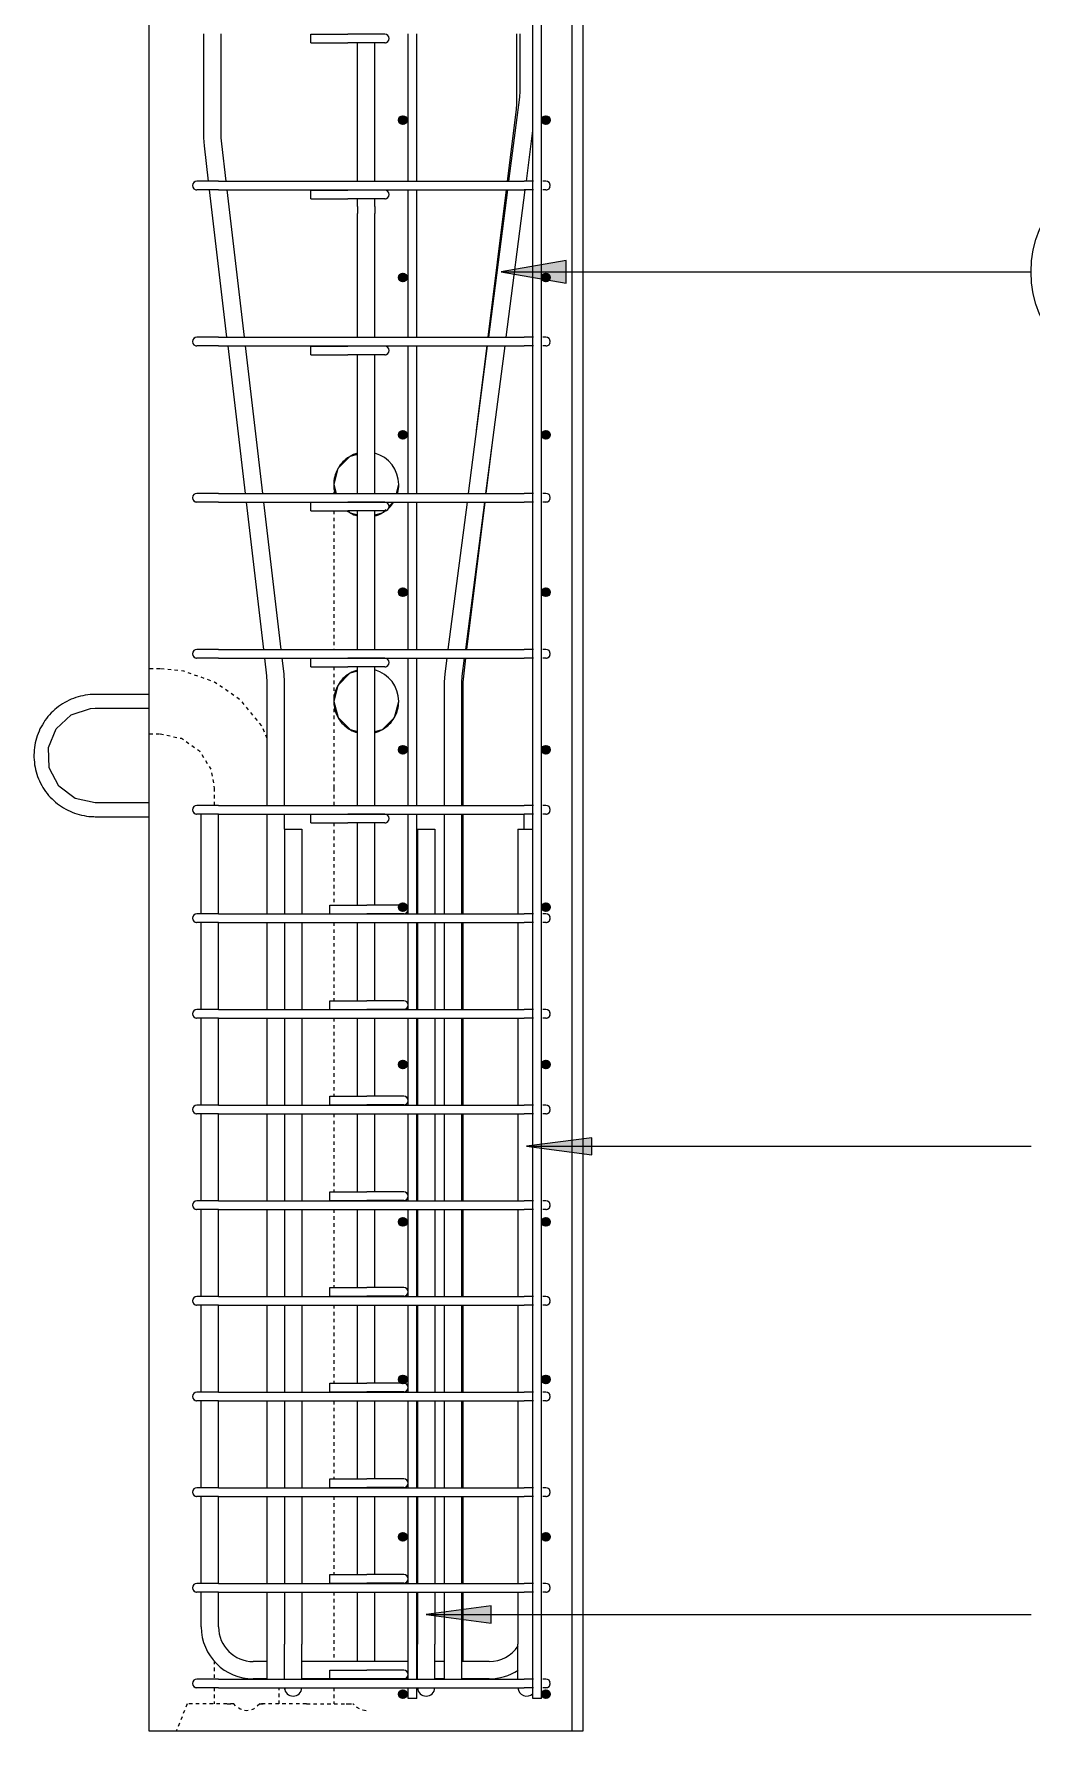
# Model space of a CAD drawing. Header units: millimetres. Extents: x -14563 to 6741, y -2784 to 21137.
# Drawn here: x -7850 to -6931, y -1395 to 171 of the extents above; entities that cross this region are included whole.
import ezdxf

# ---------------------------------------------------------------- set-up
doc = ezdxf.new("R2010")
doc.units = ezdxf.units.MM
doc.linetypes.add('Dash', pattern=[6.36, 3.18, -3.18])
for name, color, linetype, lineweight in [('A-GENM', 13, 'Continuous', 18), ('A-WALL', 113, 'Continuous', 25), ('A-WALL-HDLN', 110, 'Dash', 25), ('S-RBAR', 171, 'Continuous', 18), ('S-RBAR-IDEN', 171, 'Continuous', 9)]:
    doc.layers.add(name, color=color, linetype=linetype, lineweight=lineweight)

# ---------------------------------------------------------------- blocks, each defined once
blk = doc.blocks.new('12_7Ø_ Lifting Insert_COLUMN - 12_9Ø Lifting insert-1653057-Elevation Right')
at = {"layer": 'A-GENM'}
for p, q in [((20064.6, 2196.3), (20014.6, 2196.3)), ((20014.6, 2183.6), (20064.6, 2183.6)), ((20064.6, 2096.3), (20014.6, 2096.3)), ((20014.6, 2083.6), (20064.6, 2083.6))]:
    blk.add_line(p, q, dxfattribs=at)
at = {"layer": 'A-GENM', "flags": 128}
for points in [[(20014.6, 2196.3), (20012.3, 2196.3), (20010.1, 2196.2), (20007.8, 2195.9), (20005.6, 2195.6), (20003.4, 2195.2), (20001.2, 2194.7), (19999, 2194.2), (19996.8, 2193.5), (19994.7, 2192.7), (19992.6, 2191.9), (19990.6, 2191), (19988.5, 2190), (19986.6, 2188.9), (19984.6, 2187.7), (19982.8, 2186.5), (19980.9, 2185.2), (19979.1, 2183.8), (19977.4, 2182.4), (19975.7, 2180.8), (19974.1, 2179.3), (19972.6, 2177.6), (19971.1, 2175.9), (19969.7, 2174.1), (19968.4, 2172.3), (19967.2, 2170.4), (19966, 2168.5), (19964.9, 2166.6), (19963.8, 2164.6), (19962.9, 2162.5), (19962, 2160.4), (19961.3, 2158.3), (19960.6, 2156.2), (19960, 2154), (19959.5, 2151.8), (19959, 2149.6), (19958.7, 2147.3), (19958.5, 2145.1), (19958.3, 2142.9), (19958.2, 2140.6), (19958.2, 2138.4), (19958.4, 2136.1), (19958.6, 2133.9), (19958.8, 2131.6), (19959.2, 2129.4), (19959.7, 2127.2), (19960.2, 2125), (19960.9, 2122.9), (19961.6, 2120.7), (19962.4, 2118.6), (19963.3, 2116.6), (19964.3, 2114.5), (19965.4, 2112.5), (19966.5, 2110.6), (19967.7, 2108.7), (19969, 2106.8), (19970.4, 2105), (19971.8, 2103.3), (19973.3, 2101.6), (19974.9, 2100), (19976.5, 2098.4), (19978.2, 2097), (19979.9, 2095.5), (19981.8, 2094.2), (19983.6, 2092.9), (19985.5, 2091.7), (19987.5, 2090.6), (19989.5, 2089.5), (19991.5, 2088.6), (19993.6, 2087.7), (19995.7, 2086.9), (19997.8, 2086.2), (20000, 2085.6), (20002.2, 2085), (20004.4, 2084.6), (20006.6, 2084.2), (20008.9, 2083.9), (20011.1, 2083.8), (20013.4, 2083.7), (20014.6, 2083.6)], [(20014.6, 2096.3), (19996.2, 2100.4), (19981.2, 2111.9), (19972.4, 2128.6), (19971.5, 2147.4), (19978.7, 2164.8), (19992.5, 2177.7), (20010.4, 2183.5), (20014.6, 2183.6)]]:
    blk.add_lwpolyline(points, dxfattribs=at)
blk = doc.blocks.new('M_Rebar Tag_rfa Dimension - ARROW-793927-Elevation Right')
at = {"layer": 'S-RBAR-IDEN'}
blk.add_circle((19375.6, 1000.8), 100, dxfattribs=at)

msp = doc.modelspace()

# ---------------------------------------------------------------- hatches: boundary and pattern name
at = {"layer": 'S-RBAR'}
h = msp.add_hatch(color=256, dxfattribs=at)
edge = h.paths.add_edge_path()
edge.add_arc((-7510.05579, 91.33333), 4, 0, 360)
for points in [[(-7510.05579, 87.33333), (-7506.05579, 91.33333), (-7510.05579, 95.33333), (-7514.05579, 91.33333)], [(-7378.05579, 87.33333), (-7374.05579, 91.33333), (-7378.05579, 95.33333), (-7382.05579, 91.33333)], [(-7510.05579, -57.9), (-7506.05579, -53.9), (-7510.05579, -49.9), (-7514.05579, -53.9)], [(-7378.05579, -57.9), (-7374.05579, -53.9), (-7378.05579, -49.9), (-7382.05579, -53.9)], [(-7510.05579, -203.13333), (-7506.05579, -199.13333), (-7510.05579, -195.13333), (-7514.05579, -199.13333)], [(-7378.05579, -203.13333), (-7374.05579, -199.13333), (-7378.05579, -195.13333), (-7382.05579, -199.13333)], [(-7510.05579, -348.36667), (-7506.05579, -344.36667), (-7510.05579, -340.36667), (-7514.05579, -344.36667)], [(-7378.05579, -348.36667), (-7374.05579, -344.36667), (-7378.05579, -340.36667), (-7382.05579, -344.36667)], [(-7510.05579, -493.6), (-7506.05579, -489.6), (-7510.05579, -485.6), (-7514.05579, -489.6), (-7512.05532, -491.60047)], [(-7378.05579, -493.6), (-7374.05579, -489.6), (-7378.05579, -485.6), (-7382.05579, -489.6), (-7380.05532, -491.60047)], [(-7510.05579, -638.83333), (-7506.05579, -634.83333), (-7510.05579, -630.83333), (-7514.05579, -634.83333)], [(-7378.05579, -638.83333), (-7374.05579, -634.83333), (-7378.05579, -630.83333), (-7382.05579, -634.83333)], [(-7510.05579, -784.06667), (-7506.05579, -780.06667), (-7510.05579, -776.06667), (-7514.05579, -780.06667)], [(-7378.05579, -784.06667), (-7374.05579, -780.06667), (-7378.05579, -776.06667), (-7382.05579, -780.06667)], [(-7510.05579, -929.3), (-7506.05579, -925.3), (-7510.05579, -921.3), (-7514.05579, -925.3)], [(-7378.05579, -929.3), (-7374.05579, -925.3), (-7378.05579, -921.3), (-7382.05579, -925.3)], [(-7510.05579, -1074.53333), (-7506.05579, -1070.53333), (-7510.05579, -1066.53333), (-7514.05579, -1070.53333)], [(-7378.05579, -1074.53333), (-7374.05579, -1070.53333), (-7378.05579, -1066.53333), (-7382.05579, -1070.53333)], [(-7510.05579, -1219.76667), (-7506.05579, -1215.76667), (-7510.05579, -1211.76667), (-7514.05579, -1215.76667)], [(-7378.05579, -1219.76667), (-7374.05579, -1215.76667), (-7378.05579, -1211.76667), (-7382.05579, -1215.76667)], [(-7510.05579, -1365), (-7506.05579, -1361), (-7510.05579, -1357), (-7514.05579, -1361)], [(-7378.05579, -1365), (-7374.05579, -1361), (-7378.05579, -1357), (-7382.05579, -1361)]]:
    msp.add_hatch(color=256, dxfattribs=at).paths.add_polyline_path(points)
h = msp.add_hatch(color=256, dxfattribs=at)
edge = h.paths.add_edge_path()
edge.add_arc((-7378.05579, 91.33333), 4, 0, 360)
h = msp.add_hatch(color=256, dxfattribs=at)
edge = h.paths.add_edge_path()
edge.add_arc((-7510.05579, -53.9), 4, 0, 360)
h = msp.add_hatch(color=256, dxfattribs=at)
edge = h.paths.add_edge_path()
edge.add_arc((-7378.05579, -53.9), 4, 0, 360)
h = msp.add_hatch(color=256, dxfattribs=at)
edge = h.paths.add_edge_path()
edge.add_arc((-7510.05579, -199.13333), 4, 0, 360)
h = msp.add_hatch(color=256, dxfattribs=at)
edge = h.paths.add_edge_path()
edge.add_arc((-7378.05579, -199.13333), 4, 0, 360)
h = msp.add_hatch(color=256, dxfattribs=at)
edge = h.paths.add_edge_path()
edge.add_arc((-7510.05579, -344.36667), 4, 0, 360)
h = msp.add_hatch(color=256, dxfattribs=at)
edge = h.paths.add_edge_path()
edge.add_arc((-7378.05579, -344.36667), 4, 0, 360)
h = msp.add_hatch(color=256, dxfattribs=at)
edge = h.paths.add_edge_path()
edge.add_arc((-7510.05579, -489.6), 4, 0, 360)
h = msp.add_hatch(color=256, dxfattribs=at)
edge = h.paths.add_edge_path()
edge.add_arc((-7378.05579, -489.6), 4, 0, 360)
h = msp.add_hatch(color=256, dxfattribs=at)
edge = h.paths.add_edge_path()
edge.add_arc((-7510.05579, -634.83333), 4, 0, 360)
h = msp.add_hatch(color=256, dxfattribs=at)
edge = h.paths.add_edge_path()
edge.add_arc((-7378.05579, -634.83333), 4, 0, 360)
h = msp.add_hatch(color=256, dxfattribs=at)
edge = h.paths.add_edge_path()
edge.add_arc((-7510.05579, -780.06667), 4, 0, 360)
h = msp.add_hatch(color=256, dxfattribs=at)
edge = h.paths.add_edge_path()
edge.add_arc((-7378.05579, -780.06667), 4, 0, 360)
h = msp.add_hatch(color=256, dxfattribs=at)
edge = h.paths.add_edge_path()
edge.add_arc((-7510.05579, -925.3), 4, 0, 360)
h = msp.add_hatch(color=256, dxfattribs=at)
edge = h.paths.add_edge_path()
edge.add_arc((-7378.05579, -925.3), 4, 0, 360)
h = msp.add_hatch(color=256, dxfattribs=at)
edge = h.paths.add_edge_path()
edge.add_arc((-7510.05579, -1070.53333), 4, 0, 360)
h = msp.add_hatch(color=256, dxfattribs=at)
edge = h.paths.add_edge_path()
edge.add_arc((-7378.05579, -1070.53333), 4, 0, 360)
h = msp.add_hatch(color=256, dxfattribs=at)
edge = h.paths.add_edge_path()
edge.add_arc((-7510.05579, -1215.76667), 4, 0, 360)
h = msp.add_hatch(color=256, dxfattribs=at)
edge = h.paths.add_edge_path()
edge.add_arc((-7378.05579, -1215.76667), 4, 0, 360)
h = msp.add_hatch(color=256, dxfattribs=at)
edge = h.paths.add_edge_path()
edge.add_arc((-7510.05579, -1361), 4, 0, 360)
h = msp.add_hatch(color=256, dxfattribs=at)
edge = h.paths.add_edge_path()
edge.add_arc((-7378.05579, -1361), 4, 0, 360)
at = {"layer": 'S-RBAR-IDEN'}
for points in [[(-7419.35302, -48.6856), (-7359.35302, -59.26522), (-7359.35302, -38.10599)], [(-7395.87509, -855.52661), (-7335.87509, -863.42576), (-7335.87509, -847.62746)], [(-7488.58083, -1287.44707), (-7428.58083, -1295.34622), (-7428.58083, -1279.54792)]]:
    msp.add_hatch(color=256, dxfattribs=at).paths.add_polyline_path(points)

# ---------------------------------------------------------------- linework, layer by layer
at = {"layer": 'A-WALL'}
for p, q in [((-7744.05579, -1395), (-7744.05579, 3040)), ((-7354.01877, -1395), (-7354.01877, 3040)), ((-7344.05579, 3040), (-7344.05579, -1395)), ((-7573.86829, -245), (-7571.69915, -253.07388)), ((-7516.02019, -253.07388), (-7513.86829, -245)), ((-7522.79425, -264.89715), (-7518.98619, -261.07388)), ((-7526.75482, -268.87354), (-7525.86213, -267.97728)), ((-7344.05579, -1395), (-7744.05579, -1395))]:
    msp.add_line(p, q, dxfattribs=at)
at = {"layer": 'A-WALL', "flags": 128}
for points in [[(-7552.05579, -217.20358), (-7559.06476, -219.13366), (-7569.98163, -230.23201), (-7573.86829, -245)], [(-7560.63043, -269.19659), (-7558.7992, -271.02053), (-7552.05579, -272.84041)], [(-7536.05579, -272.90108), (-7528.83379, -270.96081), (-7527.07658, -269.19659)], [(-7552.05579, -417.20358), (-7559.06476, -419.13366), (-7569.98163, -430.23201), (-7573.86829, -445)], [(-7573.86829, -445), (-7569.8291, -460.03451), (-7558.7992, -471.02053), (-7552.05579, -472.84041)], [(-7536.05579, -472.90108), (-7528.83379, -470.96081), (-7517.84776, -459.93091), (-7513.86829, -445)]]:
    msp.add_lwpolyline(points, dxfattribs=at)
at = {"layer": 'A-WALL'}
for centre, start, end in [((-7543.86829, -245), 105.86362362, 119.89702271), ((-7543.86829, -245), 0, 74.90063758), ((-7543.86829, -245), 151.15054683, 179.71203816), ((-7543.86829, -245), 121.2388307, 150.11936698), ((-7543.86829, -245), 180.30183134, 194.94031651), ((-7543.86829, -245), 345, 359.69517088), ((-7543.86829, -245), 313.69831739, 327.40741626), ((-7543.86829, -245), 234.3708328, 239.76126603), ((-7543.86829, -245), 241.22549488, 254.13637638), ((-7543.86829, -245), 285.09936242, 299.42652808), ((-7543.86829, -245), 300.77111778, 307.45865996), ((-7543.86829, -445), 121.28843591, 150.11936698), ((-7543.86829, -445), 105.86362362, 119.89381344), ((-7543.86829, -445), 0, 74.90063758), ((-7543.86829, -445), 151.25498154, 179.60202311), ((-7543.86829, -445), 180.44272921, 209.88063302), ((-7543.86829, -445), 330.73877595, 359.55201511), ((-7543.86829, -445), 210.91375621, 239.76126603), ((-7543.86829, -445), 300.81588598, 329.6201653), ((-7543.86829, -445), 241.22825599, 254.13637638), ((-7543.86829, -445), 285.09936242, 299.42370512)]:
    msp.add_arc(centre, 30, start, end, dxfattribs=at)
at = {"layer": 'A-WALL-HDLN'}
for p, q in [((-7734.05579, -415), (-7744.05579, -415)), ((-7744.05579, -475), (-7734.05579, -475)), ((-7684.05579, -525), (-7684.05579, -540.97228)), ((-7573.86829, -525), (-7573.86829, -540.97228)), ((-7573.86829, -557.08289), (-7573.86829, -632.91947)), ((-7573.86829, -649), (-7573.86829, -721.15135)), ((-7573.86829, -737.25), (-7573.86829, -809.38323)), ((-7573.86829, -825.5), (-7573.86829, -897.61511)), ((-7573.86829, -913.75), (-7573.86829, -985.84699)), ((-7573.86829, -1002), (-7573.86829, -1074.07887)), ((-7573.86829, -1090.41619), (-7573.86829, -1162.31075)), ((-7573.86829, -1178.5), (-7573.86829, -1250.10038)), ((-7573.86829, -1266.75), (-7573.86829, -1330.875)), ((-7684.05579, -1330.14788), (-7684.05579, -1347)), ((-7684.05579, -1355), (-7684.05579, -1370)), ((-7624.05579, -1370), (-7624.05579, -1355)), ((-7573.86829, -1355), (-7573.86829, -1370)), ((-7709.05579, -1370), (-7719.05579, -1395)), ((-7666.04537, -1370), (-7709.05579, -1370)), ((-7672.04543, -1370), (-7666.04537, -1370)), ((-7642.06621, -1370), (-7636.06615, -1370)), ((-7599.05579, -1370), (-7642.06621, -1370)), ((-7599.05579, -1370), (-7598.96204, -1370.23438)), ((-7598.96204, -1370.23438), (-7598.86829, -1370)), ((-7598.86829, -1370), (-7555.85787, -1370)), ((-7562.47058, -1370), (-7555.85787, -1370))]:
    msp.add_line(p, q, dxfattribs=at)
at = {"layer": 'A-WALL-HDLN', "flags": 128}
for points in [[(-7573.86829, -245.38158), (-7573.86829, -249.11902), (-7573.86829, -253.07388)], [(-7573.86829, -269.19659), (-7573.86829, -281.06015), (-7573.86829, -307.56661), (-7573.86829, -339.73397), (-7573.86829, -376.23726), (-7573.86829, -397.02308)], [(-7635.16164, -479.17226), (-7640.1787, -467.66684), (-7659.20496, -444.39384), (-7683.8211, -427.14053), (-7712.18877, -417.19539), (-7734.05579, -415)], [(-7573.86829, -413.13974), (-7573.86829, -415.5729), (-7573.86829, -444.61842)], [(-7573.86829, -445.38158), (-7573.86829, -449.09776), (-7573.86829, -460.97126), (-7573.86829, -479.40413), (-7573.86829, -502.50802), (-7573.86829, -525)], [(-7734.05579, -475), (-7714.28103, -479.0766), (-7697.73081, -490.64165), (-7687.1039, -507.80932), (-7684.05579, -525)], [(-7642.06621, -1370), (-7644.95109, -1372.71259), (-7647.93207, -1374.67088), (-7650.97768, -1375.85417), (-7654.05579, -1376.25), (-7657.1339, -1375.85417), (-7660.17952, -1374.67088), (-7663.1605, -1372.71259), (-7666.04537, -1370)], [(-7544.05579, -1376.24854), (-7547.08625, -1375.81728), (-7550.08376, -1374.62268), (-7553.01765, -1372.67694), (-7555.85787, -1370)]]:
    msp.add_lwpolyline(points, dxfattribs=at)
at = {"layer": 'S-RBAR'}
for p, q in [((-7390.05579, -1365), (-7390.05579, 3000.12235)), ((-7382.05579, -1365), (-7382.05579, 3000.12235)), ((-7693.55579, 74.92299), (-7693.55579, 170.77371)), ((-7677.55579, 74.92299), (-7677.55579, 170.77371)), ((-7594.83809, 170.63287), (-7560.89696, 170.63287)), ((-7594.83809, 162.63287), (-7594.83809, 170.63287)), ((-7594.83809, 162.63287), (-7560.89696, 162.63287)), ((-7526.75482, 170.63287), (-7560.89696, 170.63287)), ((-7526.75482, 162.63287), (-7560.89696, 162.63287)), ((-7552.05579, 34.82451), (-7552.05579, 162.63287)), ((-7536.05579, 34.82451), (-7536.05579, 162.63287)), ((-7505.25482, 34.82451), (-7505.25482, 170.77371)), ((-7497.25482, 34.82451), (-7497.25482, 170.77371)), ((-7405.01673, 106.68248), (-7405.01673, 170.77371)), ((-7401.87189, 117.87874), (-7401.87189, 170.77371)), ((-7412.26747, 34.82451), (-7402.22857, 112.33039)), ((-7402.22857, 112.33039), (-7401.87189, 117.87874)), ((-7510.05579, 95.33333), (-7514.05579, 91.33333)), ((-7506.05579, 91.33333), (-7510.05579, 95.33333)), ((-7413.56797, 34.82451), (-7405.36052, 101.08986)), ((-7405.36052, 101.08986), (-7405.01673, 106.68248)), ((-7378.05579, 95.33333), (-7382.05579, 91.33333)), ((-7374.05579, 91.33333), (-7378.05579, 95.33333)), ((-7514.05579, 91.33333), (-7510.05579, 87.33333)), ((-7510.05579, 87.33333), (-7506.05579, 91.33333)), ((-7396.13382, 34.82451), (-7390.05579, 81.75025)), ((-7382.05579, 91.33333), (-7378.05579, 87.33333)), ((-7378.05579, 87.33333), (-7374.05579, 91.33333)), ((-7693.11597, 67.4107), (-7693.55579, 74.92299)), ((-7689.27565, 34.82451), (-7693.11597, 67.4107)), ((-7677.22594, 69.28336), (-7677.55579, 74.92299)), ((-7673.16492, 34.82451), (-7677.22594, 69.28336)), ((-7680.05579, 34.82451), (-7700.05579, 34.82451)), ((-7680.05579, 34.82451), (-7700.05579, 34.82451)), ((-7680.05579, 34.82451), (-7398.05579, 34.82451)), ((-7389.45948, 34.82451), (-7398.05579, 34.82451)), ((-7378.05579, 34.82451), (-7380.86372, 34.82451)), ((-7694.19793, 26.82451), (-7700.05579, 26.82451)), ((-7694.19793, 26.82451), (-7700.05579, 26.82451)), ((-7680.05579, 26.82451), (-7694.19793, 26.82451)), ((-7672.31108, -109.12468), (-7688.33284, 26.82451)), ((-7680.05579, 26.82451), (-7398.05579, 26.82451)), ((-7656.20035, -109.12468), (-7672.22211, 26.82451)), ((-7594.83809, 26.68972), (-7560.89696, 26.68972)), ((-7594.83809, 18.68972), (-7594.83809, 26.68972)), ((-7594.83809, 18.68972), (-7560.89696, 18.68972)), ((-7526.75482, 26.68972), (-7560.89696, 26.68972)), ((-7526.75482, 18.68972), (-7560.89696, 18.68972)), ((-7552.05579, 11.63663), (-7552.05579, 18.68972)), ((-7536.05579, 11.63663), (-7536.05579, 18.68972)), ((-7505.25482, -109.12468), (-7505.25482, 26.82451)), ((-7497.25482, -109.12468), (-7497.25482, 26.82451)), ((-7431.39716, -109.12468), (-7414.55883, 26.82451)), ((-7430.91239, -109.12468), (-7413.30367, 26.82451)), ((-7414.77874, -109.12468), (-7397.17001, 26.82451)), ((-7389.45948, 26.82451), (-7398.05579, 26.82451)), ((-7378.05579, 26.82451), (-7380.86372, 26.82451)), ((-7552.05579, 11.63663), (-7552.05579, 5.06067)), ((-7552.05579, -109.12468), (-7552.05579, 5.06067)), ((-7536.05579, 11.63663), (-7536.05579, 5.06067)), ((-7536.05579, -109.12468), (-7536.05579, 5.06067)), ((-7510.05579, -49.9), (-7514.05579, -53.9)), ((-7514.05579, -53.9), (-7510.05579, -57.9)), ((-7506.05579, -53.9), (-7510.05579, -49.9)), ((-7510.05579, -57.9), (-7506.05579, -53.9)), ((-7378.05579, -49.9), (-7382.05579, -53.9)), ((-7382.05579, -53.9), (-7378.05579, -57.9)), ((-7374.05579, -53.9), (-7378.05579, -49.9)), ((-7378.05579, -57.9), (-7374.05579, -53.9)), ((-7680.05579, -109.12468), (-7700.05579, -109.12468)), ((-7680.05579, -109.12468), (-7700.05579, -109.12468)), ((-7680.05579, -109.12468), (-7398.05579, -109.12468)), ((-7389.45948, -109.12468), (-7398.05579, -109.12468)), ((-7378.05579, -109.12468), (-7380.86372, -109.12468)), ((-7694.19793, -117.12468), (-7700.05579, -117.12468)), ((-7694.19793, -117.12468), (-7700.05579, -117.12468)), ((-7680.05579, -117.12468), (-7694.19793, -117.12468)), ((-7680.05579, -117.12468), (-7398.05579, -117.12468)), ((-7655.3465, -253.07388), (-7671.36827, -117.12468)), ((-7639.23577, -253.07388), (-7655.25754, -117.12468)), ((-7594.83809, -117.25344), (-7560.89696, -117.25344)), ((-7594.83809, -125.25344), (-7594.83809, -117.25344)), ((-7594.83809, -125.25344), (-7560.89696, -125.25344)), ((-7526.75482, -117.25344), (-7560.89696, -117.25344)), ((-7526.75482, -125.25344), (-7560.89696, -125.25344)), ((-7552.05579, -253.07388), (-7552.05579, -125.25344)), ((-7536.05579, -253.07388), (-7536.05579, -125.25344)), ((-7505.25482, -253.07388), (-7505.25482, -117.12468)), ((-7497.25482, -253.07388), (-7497.25482, -117.12468)), ((-7449.55732, -253.07388), (-7431.94859, -117.12468)), ((-7441.99238, -194.66839), (-7432.38802, -117.12468)), ((-7433.42366, -253.07388), (-7415.81493, -117.12468)), ((-7389.45948, -117.12468), (-7398.05579, -117.12468)), ((-7378.05579, -117.12468), (-7380.86372, -117.12468)), ((-7510.05579, -195.13333), (-7514.05579, -199.13333)), ((-7514.05579, -199.13333), (-7510.05579, -203.13333)), ((-7506.05579, -199.13333), (-7510.05579, -195.13333)), ((-7510.05579, -203.13333), (-7506.05579, -199.13333)), ((-7433.10408, -253.07388), (-7426.1192, -196.67936)), ((-7378.05579, -195.13333), (-7382.05579, -199.13333)), ((-7382.05579, -199.13333), (-7378.05579, -203.13333)), ((-7374.05579, -199.13333), (-7378.05579, -195.13333)), ((-7378.05579, -203.13333), (-7374.05579, -199.13333)), ((-7680.05579, -253.07388), (-7700.05579, -253.07388)), ((-7680.05579, -253.07388), (-7700.05579, -253.07388)), ((-7694.19793, -261.07388), (-7700.05579, -261.07388)), ((-7694.19793, -261.07388), (-7700.05579, -261.07388)), ((-7680.05579, -261.07388), (-7694.19793, -261.07388)), ((-7680.05579, -253.07388), (-7398.05579, -253.07388)), ((-7680.05579, -261.07388), (-7398.05579, -261.07388)), ((-7638.38192, -397.02308), (-7654.40369, -261.07388)), ((-7622.2712, -397.02308), (-7638.29296, -261.07388)), ((-7594.83809, -261.19659), (-7560.89696, -261.19659)), ((-7594.83809, -269.19659), (-7594.83809, -261.19659)), ((-7526.75482, -261.19659), (-7560.89696, -261.19659)), ((-7505.25482, -397.02308), (-7505.25482, -261.07388)), ((-7497.25482, -397.02308), (-7497.25482, -261.07388)), ((-7468.20224, -397.02308), (-7450.59351, -261.07388)), ((-7452.06859, -397.02308), (-7434.45986, -261.07388)), ((-7450.93327, -397.02308), (-7434.09494, -261.07388)), ((-7389.45948, -253.07388), (-7398.05579, -253.07388)), ((-7389.45948, -261.07388), (-7398.05579, -261.07388)), ((-7378.05579, -253.07388), (-7380.86372, -253.07388)), ((-7378.05579, -261.07388), (-7380.86372, -261.07388)), ((-7594.83809, -269.19659), (-7560.89696, -269.19659)), ((-7526.75482, -269.19659), (-7560.89696, -269.19659)), ((-7552.05579, -397.02308), (-7552.05579, -269.19659)), ((-7536.05579, -397.02308), (-7536.05579, -269.19659)), ((-7510.05579, -340.36667), (-7514.05579, -344.36667)), ((-7514.05579, -344.36667), (-7510.05579, -348.36667)), ((-7506.05579, -344.36667), (-7510.05579, -340.36667)), ((-7510.05579, -348.36667), (-7506.05579, -344.36667)), ((-7378.05579, -340.36667), (-7382.05579, -344.36667)), ((-7382.05579, -344.36667), (-7378.05579, -348.36667)), ((-7374.05579, -344.36667), (-7378.05579, -340.36667)), ((-7378.05579, -348.36667), (-7374.05579, -344.36667)), ((-7680.05579, -397.02308), (-7700.05579, -397.02308)), ((-7680.05579, -397.02308), (-7700.05579, -397.02308)), ((-7694.19793, -405.02308), (-7700.05579, -405.02308)), ((-7694.19793, -405.02308), (-7700.05579, -405.02308)), ((-7680.05579, -405.02308), (-7694.19793, -405.02308)), ((-7680.05579, -397.02308), (-7398.05579, -397.02308)), ((-7680.05579, -405.02308), (-7398.05579, -405.02308)), ((-7635.49149, -421.54921), (-7637.43912, -405.02308)), ((-7619.60146, -419.67655), (-7621.32839, -405.02308)), ((-7594.83809, -405.13974), (-7560.89696, -405.13974)), ((-7594.83809, -413.13974), (-7594.83809, -405.13974)), ((-7526.75482, -405.13974), (-7560.89696, -405.13974)), ((-7505.25482, -540.97228), (-7505.25482, -405.02308)), ((-7497.25482, -540.97228), (-7497.25482, -405.02308)), ((-7471.12459, -419.58527), (-7469.23843, -405.02308)), ((-7455.25714, -421.64049), (-7453.10478, -405.02308)), ((-7453.97683, -421.59623), (-7451.92413, -405.02308)), ((-7389.45948, -397.02308), (-7398.05579, -397.02308)), ((-7389.45948, -405.02308), (-7398.05579, -405.02308)), ((-7378.05579, -397.02308), (-7380.86372, -397.02308)), ((-7378.05579, -405.02308), (-7380.86372, -405.02308)), ((-7635.16164, -427.18884), (-7635.49149, -421.54921)), ((-7619.16164, -427.18884), (-7619.60146, -419.67655)), ((-7594.83809, -413.13974), (-7560.89696, -413.13974)), ((-7526.75482, -413.13974), (-7560.89696, -413.13974)), ((-7552.05579, -420.61288), (-7552.05579, -413.13974)), ((-7552.05579, -427.18884), (-7552.05579, -420.61288)), ((-7536.05579, -420.61288), (-7536.05579, -413.13974)), ((-7536.05579, -427.18884), (-7536.05579, -420.61288)), ((-7471.61382, -427.18884), (-7471.12459, -419.58527)), ((-7455.61382, -427.18884), (-7455.25714, -421.64049)), ((-7454.32062, -427.18884), (-7453.97683, -421.59623)), ((-7635.16164, -540.97228), (-7635.16164, -427.18884)), ((-7619.16164, -540.97228), (-7619.16164, -427.18884)), ((-7552.05579, -540.97228), (-7552.05579, -427.18884)), ((-7536.05579, -540.97228), (-7536.05579, -427.18884)), ((-7471.61382, -540.97228), (-7471.61382, -427.18884)), ((-7455.61382, -540.97228), (-7455.61382, -427.18884)), ((-7454.32062, -540.97228), (-7454.32062, -427.18884)), ((-7510.05579, -485.6), (-7514.05579, -489.6)), ((-7514.05579, -489.6), (-7512.05532, -491.60047)), ((-7512.05532, -491.60047), (-7510.05579, -493.6)), ((-7506.05579, -489.6), (-7510.05579, -485.6)), ((-7510.05579, -493.6), (-7506.05579, -489.6)), ((-7378.05579, -485.6), (-7382.05579, -489.6)), ((-7382.05579, -489.6), (-7380.05532, -491.60047)), ((-7380.05532, -491.60047), (-7378.05579, -493.6)), ((-7374.05579, -489.6), (-7378.05579, -485.6)), ((-7378.05579, -493.6), (-7374.05579, -489.6)), ((-7680.05579, -540.97228), (-7700.05579, -540.97228)), ((-7680.05579, -540.97228), (-7700.05579, -540.97228)), ((-7680.05579, -540.97228), (-7398.05579, -540.97228)), ((-7389.45948, -540.97228), (-7398.05579, -540.97228)), ((-7378.05579, -540.97228), (-7380.86372, -540.97228)), ((-7694.19793, -548.97228), (-7700.05579, -548.97228)), ((-7694.19793, -548.97228), (-7700.05579, -548.97228)), ((-7696.06725, -641), (-7696.06725, -548.97228)), ((-7680.05579, -548.97228), (-7694.19793, -548.97228)), ((-7680.06725, -641), (-7680.06725, -548.97228)), ((-7680.05579, -548.97228), (-7398.05579, -548.97228)), ((-7635.16164, -641), (-7635.16164, -548.97228)), ((-7619.28658, -562.7745), (-7619.28658, -641)), ((-7619.28658, -562.7745), (-7603.28658, -562.7745)), ((-7619.16164, -562.7745), (-7619.16164, -548.97228)), ((-7603.28658, -562.7745), (-7603.28658, -641)), ((-7594.83809, -549.08289), (-7560.89696, -549.08289)), ((-7594.83809, -557.08289), (-7594.83809, -549.08289)), ((-7594.83809, -557.08289), (-7560.89696, -557.08289)), ((-7526.75482, -549.08289), (-7560.89696, -549.08289)), ((-7526.75482, -557.08289), (-7560.89696, -557.08289)), ((-7552.05579, -632.91947), (-7552.05579, -557.08289)), ((-7536.05579, -632.91947), (-7536.05579, -557.08289)), ((-7505.25482, -641), (-7505.25482, -548.97228)), ((-7497.25482, -641), (-7497.25482, -548.97228)), ((-7496.58083, -562.7745), (-7496.58083, -641)), ((-7496.58083, -562.7745), (-7480.58083, -562.7745)), ((-7480.58083, -562.7745), (-7480.58083, -641)), ((-7471.61382, -641), (-7471.61382, -548.97228)), ((-7455.61382, -641), (-7455.61382, -548.97228)), ((-7454.32062, -641), (-7454.32062, -548.97228)), ((-7403.87509, -562.7745), (-7403.87509, -641)), ((-7403.87509, -562.7745), (-7390.05579, -562.7745)), ((-7398.44526, -548.97228), (-7398.44526, -562.7745)), ((-7389.45948, -548.97228), (-7398.05579, -548.97228)), ((-7378.05579, -548.97228), (-7380.86372, -548.97228)), ((-7680.05579, -641), (-7700.05579, -641)), ((-7680.05579, -641), (-7700.05579, -641)), ((-7680.05579, -641), (-7398.05579, -641)), ((-7577.33809, -632.91947), (-7543.39696, -632.91947)), ((-7577.33809, -640.91947), (-7577.33809, -632.91947)), ((-7577.33809, -640.91947), (-7543.39696, -640.91947)), ((-7509.25482, -632.91947), (-7543.39696, -632.91947)), ((-7509.25482, -640.91947), (-7543.39696, -640.91947)), ((-7510.05579, -630.83333), (-7514.05579, -634.83333)), ((-7514.05579, -634.83333), (-7510.05579, -638.83333)), ((-7506.05579, -634.83333), (-7510.05579, -630.83333)), ((-7510.05579, -638.83333), (-7506.05579, -634.83333)), ((-7389.45948, -641), (-7398.05579, -641)), ((-7378.05579, -630.83333), (-7382.05579, -634.83333)), ((-7382.05579, -634.83333), (-7378.05579, -638.83333)), ((-7378.05579, -641), (-7380.86372, -641)), ((-7374.05579, -634.83333), (-7378.05579, -630.83333)), ((-7378.05579, -638.83333), (-7374.05579, -634.83333)), ((-7694.19793, -649), (-7700.05579, -649)), ((-7694.19793, -649), (-7700.05579, -649)), ((-7696.06725, -729.25), (-7696.06725, -649)), ((-7680.05579, -649), (-7694.19793, -649)), ((-7680.06725, -729.25), (-7680.06725, -649)), ((-7680.05579, -649), (-7398.05579, -649)), ((-7635.16164, -729.25), (-7635.16164, -649)), ((-7619.28658, -649), (-7619.28658, -729.25)), ((-7603.28658, -649), (-7603.28658, -729.25)), ((-7552.05579, -721.15135), (-7552.05579, -649)), ((-7536.05579, -721.15135), (-7536.05579, -649)), ((-7505.25482, -729.25), (-7505.25482, -649)), ((-7497.25482, -729.25), (-7497.25482, -649)), ((-7496.58083, -649), (-7496.58083, -729.25)), ((-7480.58083, -649), (-7480.58083, -729.25)), ((-7471.61382, -729.25), (-7471.61382, -649)), ((-7455.61382, -729.25), (-7455.61382, -649)), ((-7454.32062, -729.25), (-7454.32062, -649)), ((-7403.87509, -649), (-7403.87509, -729.25)), ((-7389.45948, -649), (-7398.05579, -649)), ((-7378.05579, -649), (-7380.86372, -649)), ((-7680.05579, -729.25), (-7700.05579, -729.25)), ((-7680.05579, -729.25), (-7700.05579, -729.25)), ((-7680.05579, -729.25), (-7398.05579, -729.25)), ((-7577.33809, -721.15135), (-7543.39696, -721.15135)), ((-7577.33809, -729.15135), (-7577.33809, -721.15135)), ((-7577.33809, -729.15135), (-7543.39696, -729.15135)), ((-7509.25482, -721.15135), (-7543.39696, -721.15135)), ((-7509.25482, -729.15135), (-7543.39696, -729.15135)), ((-7389.45948, -729.25), (-7398.05579, -729.25)), ((-7378.05579, -729.25), (-7380.86372, -729.25)), ((-7694.19793, -737.25), (-7700.05579, -737.25)), ((-7694.19793, -737.25), (-7700.05579, -737.25)), ((-7696.06725, -817.5), (-7696.06725, -737.25)), ((-7680.05579, -737.25), (-7694.19793, -737.25)), ((-7680.06725, -817.5), (-7680.06725, -737.25)), ((-7680.05579, -737.25), (-7398.05579, -737.25)), ((-7635.16164, -817.5), (-7635.16164, -737.25)), ((-7619.28658, -737.25), (-7619.28658, -817.5)), ((-7603.28658, -737.25), (-7603.28658, -817.5)), ((-7552.05579, -809.38323), (-7552.05579, -737.25)), ((-7536.05579, -809.38323), (-7536.05579, -737.25)), ((-7505.25482, -817.5), (-7505.25482, -737.25)), ((-7497.25482, -817.5), (-7497.25482, -737.25)), ((-7496.58083, -737.25), (-7496.58083, -817.5)), ((-7480.58083, -737.25), (-7480.58083, -817.5)), ((-7471.61382, -817.5), (-7471.61382, -737.25)), ((-7455.61382, -817.5), (-7455.61382, -737.25)), ((-7454.32062, -817.5), (-7454.32062, -737.25)), ((-7403.87509, -737.25), (-7403.87509, -817.5)), ((-7389.45948, -737.25), (-7398.05579, -737.25)), ((-7378.05579, -737.25), (-7380.86372, -737.25)), ((-7510.05579, -776.06667), (-7514.05579, -780.06667)), ((-7514.05579, -780.06667), (-7510.05579, -784.06667)), ((-7506.05579, -780.06667), (-7510.05579, -776.06667)), ((-7510.05579, -784.06667), (-7506.05579, -780.06667)), ((-7378.05579, -776.06667), (-7382.05579, -780.06667)), ((-7382.05579, -780.06667), (-7378.05579, -784.06667)), ((-7374.05579, -780.06667), (-7378.05579, -776.06667)), ((-7378.05579, -784.06667), (-7374.05579, -780.06667)), ((-7577.33809, -809.38323), (-7543.39696, -809.38323)), ((-7577.33809, -817.38323), (-7577.33809, -809.38323)), ((-7509.25482, -809.38323), (-7543.39696, -809.38323)), ((-7680.05579, -817.5), (-7700.05579, -817.5)), ((-7680.05579, -817.5), (-7700.05579, -817.5)), ((-7694.19793, -825.5), (-7700.05579, -825.5)), ((-7694.19793, -825.5), (-7700.05579, -825.5)), ((-7696.06725, -905.75), (-7696.06725, -825.5)), ((-7680.05579, -825.5), (-7694.19793, -825.5)), ((-7680.06725, -905.75), (-7680.06725, -825.5)), ((-7680.05579, -817.5), (-7398.05579, -817.5)), ((-7680.05579, -825.5), (-7398.05579, -825.5)), ((-7635.16164, -905.75), (-7635.16164, -825.5)), ((-7619.28658, -825.5), (-7619.28658, -905.75)), ((-7603.28658, -825.5), (-7603.28658, -905.75)), ((-7577.33809, -817.38323), (-7543.39696, -817.38323)), ((-7552.05579, -897.61511), (-7552.05579, -825.5)), ((-7509.25482, -817.38323), (-7543.39696, -817.38323)), ((-7536.05579, -897.61511), (-7536.05579, -825.5)), ((-7505.25482, -905.75), (-7505.25482, -825.5)), ((-7497.25482, -905.75), (-7497.25482, -825.5)), ((-7496.58083, -825.5), (-7496.58083, -905.75)), ((-7480.58083, -825.5), (-7480.58083, -905.75)), ((-7471.61382, -905.75), (-7471.61382, -825.5)), ((-7455.61382, -905.75), (-7455.61382, -825.5)), ((-7454.32062, -905.75), (-7454.32062, -825.5)), ((-7403.87509, -825.5), (-7403.87509, -905.75)), ((-7389.45948, -817.5), (-7398.05579, -817.5)), ((-7389.45948, -825.5), (-7398.05579, -825.5)), ((-7378.05579, -817.5), (-7380.86372, -817.5)), ((-7378.05579, -825.5), (-7380.86372, -825.5)), ((-7680.05579, -905.75), (-7700.05579, -905.75)), ((-7680.05579, -905.75), (-7700.05579, -905.75)), ((-7680.05579, -905.75), (-7398.05579, -905.75)), ((-7577.33809, -897.61511), (-7543.39696, -897.61511)), ((-7577.33809, -905.61511), (-7577.33809, -897.61511)), ((-7577.33809, -905.61511), (-7543.39696, -905.61511)), ((-7509.25482, -897.61511), (-7543.39696, -897.61511)), ((-7509.25482, -905.61511), (-7543.39696, -905.61511)), ((-7389.45948, -905.75), (-7398.05579, -905.75)), ((-7378.05579, -905.75), (-7380.86372, -905.75)), ((-7694.19793, -913.75), (-7700.05579, -913.75)), ((-7694.19793, -913.75), (-7700.05579, -913.75)), ((-7696.06725, -994), (-7696.06725, -913.75)), ((-7680.05579, -913.75), (-7694.19793, -913.75)), ((-7680.06725, -994), (-7680.06725, -913.75)), ((-7680.05579, -913.75), (-7398.05579, -913.75)), ((-7635.16164, -994), (-7635.16164, -913.75)), ((-7619.28658, -913.75), (-7619.28658, -994)), ((-7603.28658, -913.75), (-7603.28658, -994)), ((-7552.05579, -985.84699), (-7552.05579, -913.75)), ((-7536.05579, -985.84699), (-7536.05579, -913.75)), ((-7510.05579, -921.3), (-7514.05579, -925.3)), ((-7506.05579, -925.3), (-7510.05579, -921.3)), ((-7505.25482, -994), (-7505.25482, -913.75)), ((-7497.25482, -994), (-7497.25482, -913.75)), ((-7496.58083, -913.75), (-7496.58083, -994)), ((-7480.58083, -913.75), (-7480.58083, -994)), ((-7471.61382, -994), (-7471.61382, -913.75)), ((-7455.61382, -994), (-7455.61382, -913.75)), ((-7454.32062, -994), (-7454.32062, -913.75)), ((-7403.87509, -913.75), (-7403.87509, -994)), ((-7389.45948, -913.75), (-7398.05579, -913.75)), ((-7378.05579, -921.3), (-7382.05579, -925.3)), ((-7378.05579, -913.75), (-7380.86372, -913.75)), ((-7374.05579, -925.3), (-7378.05579, -921.3)), ((-7514.05579, -925.3), (-7510.05579, -929.3)), ((-7510.05579, -929.3), (-7506.05579, -925.3)), ((-7382.05579, -925.3), (-7378.05579, -929.3)), ((-7378.05579, -929.3), (-7374.05579, -925.3)), ((-7577.33809, -985.84699), (-7543.39696, -985.84699)), ((-7577.33809, -993.84699), (-7577.33809, -985.84699)), ((-7509.25482, -985.84699), (-7543.39696, -985.84699)), ((-7680.05579, -994), (-7700.05579, -994)), ((-7680.05579, -994), (-7700.05579, -994)), ((-7694.19793, -1002), (-7700.05579, -1002)), ((-7694.19793, -1002), (-7700.05579, -1002)), ((-7696.06725, -1082.25), (-7696.06725, -1002)), ((-7680.05579, -1002), (-7694.19793, -1002)), ((-7680.06725, -1082.25), (-7680.06725, -1002)), ((-7680.05579, -994), (-7398.05579, -994)), ((-7680.05579, -1002), (-7398.05579, -1002)), ((-7635.16164, -1082.25), (-7635.16164, -1002)), ((-7619.28658, -1002), (-7619.28658, -1082.25)), ((-7603.28658, -1002), (-7603.28658, -1082.25)), ((-7577.33809, -993.84699), (-7543.39696, -993.84699)), ((-7552.05579, -1074.07887), (-7552.05579, -1002)), ((-7509.25482, -993.84699), (-7543.39696, -993.84699)), ((-7536.05579, -1074.07887), (-7536.05579, -1002)), ((-7505.25482, -1082.25), (-7505.25482, -1002)), ((-7497.25482, -1082.25), (-7497.25482, -1002)), ((-7496.58083, -1002), (-7496.58083, -1082.25)), ((-7480.58083, -1002), (-7480.58083, -1082.25)), ((-7471.61382, -1082.25), (-7471.61382, -1002)), ((-7455.61382, -1082.25), (-7455.61382, -1002)), ((-7454.32062, -1082.25), (-7454.32062, -1002)), ((-7403.87509, -1002), (-7403.87509, -1082.25)), ((-7389.45948, -994), (-7398.05579, -994)), ((-7389.45948, -1002), (-7398.05579, -1002)), ((-7378.05579, -994), (-7380.86372, -994)), ((-7378.05579, -1002), (-7380.86372, -1002)), ((-7577.33809, -1074.07887), (-7543.39696, -1074.07887)), ((-7577.33809, -1082.07887), (-7577.33809, -1074.07887)), ((-7509.25482, -1074.07887), (-7543.39696, -1074.07887)), ((-7510.05579, -1066.53333), (-7514.05579, -1070.53333)), ((-7514.05579, -1070.53333), (-7510.05579, -1074.53333)), ((-7506.05579, -1070.53333), (-7510.05579, -1066.53333)), ((-7510.05579, -1074.53333), (-7506.05579, -1070.53333)), ((-7378.05579, -1066.53333), (-7382.05579, -1070.53333)), ((-7382.05579, -1070.53333), (-7378.05579, -1074.53333)), ((-7374.05579, -1070.53333), (-7378.05579, -1066.53333)), ((-7378.05579, -1074.53333), (-7374.05579, -1070.53333)), ((-7680.05579, -1082.25), (-7700.05579, -1082.25)), ((-7680.05579, -1082.25), (-7700.05579, -1082.25)), ((-7694.19793, -1090.25), (-7700.05579, -1090.25)), ((-7694.19793, -1090.25), (-7700.05579, -1090.25)), ((-7696.06725, -1170.25829), (-7696.06725, -1090.41619)), ((-7680.05579, -1090.25), (-7694.19793, -1090.25)), ((-7680.06725, -1170.25829), (-7680.06725, -1090.41619)), ((-7680.05579, -1082.25), (-7398.05579, -1082.25)), ((-7680.05579, -1090.25), (-7398.05579, -1090.25)), ((-7635.16164, -1170.25829), (-7635.16164, -1090.41619)), ((-7619.28658, -1090.41619), (-7619.28658, -1170.25829)), ((-7603.28658, -1090.41619), (-7603.28658, -1170.25829)), ((-7577.33809, -1082.07887), (-7543.39696, -1082.07887)), ((-7552.05579, -1162.31075), (-7552.05579, -1090.41619)), ((-7509.25482, -1082.07887), (-7543.39696, -1082.07887)), ((-7536.05579, -1162.31075), (-7536.05579, -1090.41619)), ((-7505.25482, -1170.25829), (-7505.25482, -1090.41619)), ((-7497.25482, -1170.25829), (-7497.25482, -1090.41619)), ((-7496.58083, -1090.41619), (-7496.58083, -1170.25829)), ((-7480.58083, -1090.41619), (-7480.58083, -1170.25829)), ((-7471.61382, -1170.25829), (-7471.61382, -1090.41619)), ((-7455.61382, -1170.25829), (-7455.61382, -1090.41619)), ((-7454.32062, -1170.25829), (-7454.32062, -1090.41619)), ((-7403.87509, -1090.41619), (-7403.87509, -1170.25829)), ((-7389.45948, -1082.25), (-7398.05579, -1082.25)), ((-7389.45948, -1090.25), (-7398.05579, -1090.25)), ((-7378.05579, -1082.25), (-7380.86372, -1082.25)), ((-7378.05579, -1090.25), (-7380.86372, -1090.25)), ((-7680.05579, -1170.5), (-7700.05579, -1170.5)), ((-7680.05579, -1170.5), (-7700.05579, -1170.5)), ((-7680.05579, -1170.5), (-7398.05579, -1170.5)), ((-7577.33809, -1162.31075), (-7543.39696, -1162.31075)), ((-7577.33809, -1170.31075), (-7577.33809, -1162.31075)), ((-7577.33809, -1170.31075), (-7543.39696, -1170.31075)), ((-7509.25482, -1162.31075), (-7543.39696, -1162.31075)), ((-7509.25482, -1170.31075), (-7543.39696, -1170.31075)), ((-7389.45948, -1170.5), (-7398.05579, -1170.5)), ((-7378.05579, -1170.5), (-7380.86372, -1170.5)), ((-7694.19793, -1178.5), (-7700.05579, -1178.5)), ((-7694.19793, -1178.5), (-7700.05579, -1178.5)), ((-7696.06725, -1258.75), (-7696.06725, -1178.5)), ((-7680.05579, -1178.5), (-7694.19793, -1178.5)), ((-7680.06725, -1258.75), (-7680.06725, -1178.5)), ((-7680.05579, -1178.5), (-7398.05579, -1178.5)), ((-7635.16164, -1258.75), (-7635.16164, -1178.5)), ((-7619.28658, -1178.5), (-7619.28658, -1258.75)), ((-7603.28658, -1178.5), (-7603.28658, -1258.75)), ((-7552.05579, -1250.10038), (-7552.05579, -1178.5)), ((-7536.05579, -1250.10038), (-7536.05579, -1178.5)), ((-7505.25482, -1258.75), (-7505.25482, -1178.5)), ((-7497.25482, -1258.75), (-7497.25482, -1178.5)), ((-7496.58083, -1178.5), (-7496.58083, -1258.75)), ((-7480.58083, -1178.5), (-7480.58083, -1258.75)), ((-7471.61382, -1258.75), (-7471.61382, -1178.5)), ((-7455.61382, -1258.75), (-7455.61382, -1178.5)), ((-7454.32062, -1258.75), (-7454.32062, -1178.5)), ((-7403.87509, -1178.5), (-7403.87509, -1258.75)), ((-7389.45948, -1178.5), (-7398.05579, -1178.5)), ((-7378.05579, -1178.5), (-7380.86372, -1178.5)), ((-7510.05579, -1211.76667), (-7514.05579, -1215.76667)), ((-7514.05579, -1215.76667), (-7510.05579, -1219.76667)), ((-7506.05579, -1215.76667), (-7510.05579, -1211.76667)), ((-7510.05579, -1219.76667), (-7506.05579, -1215.76667)), ((-7378.05579, -1211.76667), (-7382.05579, -1215.76667)), ((-7382.05579, -1215.76667), (-7378.05579, -1219.76667)), ((-7374.05579, -1215.76667), (-7378.05579, -1211.76667)), ((-7378.05579, -1219.76667), (-7374.05579, -1215.76667)), ((-7577.33809, -1250.54262), (-7543.39696, -1250.54262)), ((-7577.33809, -1258.54262), (-7577.33809, -1250.54262)), ((-7509.25482, -1250.54262), (-7543.39696, -1250.54262)), ((-7680.05579, -1258.75), (-7700.05579, -1258.75)), ((-7680.05579, -1258.75), (-7700.05579, -1258.75)), ((-7694.19793, -1266.75), (-7700.05579, -1266.75)), ((-7694.19793, -1266.75), (-7700.05579, -1266.75)), ((-7696.06725, -1298.875), (-7696.06725, -1266.75)), ((-7680.05579, -1266.75), (-7694.19793, -1266.75)), ((-7680.06725, -1298.875), (-7680.06725, -1266.75)), ((-7680.05579, -1258.75), (-7398.05579, -1258.75)), ((-7680.05579, -1266.75), (-7398.05579, -1266.75)), ((-7635.16164, -1347), (-7635.16164, -1266.75)), ((-7619.28658, -1266.75), (-7619.28658, -1314.7745)), ((-7603.28658, -1266.75), (-7603.28658, -1314.7745)), ((-7577.33809, -1258.54262), (-7543.39696, -1258.54262)), ((-7552.05579, -1330.875), (-7552.05579, -1266.75)), ((-7509.25482, -1258.54262), (-7543.39696, -1258.54262)), ((-7536.05579, -1330.875), (-7536.05579, -1266.75)), ((-7505.25482, -1347), (-7505.25482, -1266.75)), ((-7497.25482, -1347), (-7497.25482, -1266.75)), ((-7496.58083, -1266.75), (-7496.58083, -1314.7745)), ((-7480.58083, -1266.75), (-7480.58083, -1314.7745)), ((-7471.61382, -1347), (-7471.61382, -1266.75)), ((-7455.61382, -1347), (-7455.61382, -1266.75)), ((-7454.32062, -1330.875), (-7454.32062, -1266.75)), ((-7403.87509, -1266.75), (-7403.87509, -1314.7745)), ((-7389.45948, -1258.75), (-7398.05579, -1258.75)), ((-7389.45948, -1266.75), (-7398.05579, -1266.75)), ((-7378.05579, -1258.75), (-7380.86372, -1258.75)), ((-7378.05579, -1266.75), (-7380.86372, -1266.75)), ((-7619.28658, -1347.5608), (-7619.28658, -1314.7745)), ((-7603.28658, -1347.5608), (-7603.28658, -1314.7745)), ((-7496.58083, -1347.5608), (-7496.58083, -1314.7745)), ((-7480.58083, -1347.5608), (-7480.58083, -1314.7745)), ((-7403.87509, -1347.5608), (-7403.87509, -1314.7745)), ((-7635.16164, -1330.875), (-7648.06725, -1330.875)), ((-7505.25482, -1330.875), (-7603.28658, -1330.875)), ((-7496.58083, -1330.875), (-7497.25482, -1330.875)), ((-7471.61382, -1330.875), (-7480.58083, -1330.875)), ((-7430.44526, -1330.875), (-7455.61382, -1330.875)), ((-7577.33809, -1338.7745), (-7543.39696, -1338.7745)), ((-7577.33809, -1346.7745), (-7577.33809, -1338.7745)), ((-7509.25482, -1338.7745), (-7543.39696, -1338.7745)), ((-7680.05579, -1347), (-7700.05579, -1347)), ((-7680.05579, -1347), (-7700.05579, -1347)), ((-7694.19793, -1355), (-7700.05579, -1355)), ((-7694.19793, -1355), (-7700.05579, -1355)), ((-7680.05579, -1355), (-7694.19793, -1355)), ((-7680.05579, -1347), (-7398.05579, -1347)), ((-7680.05579, -1355), (-7398.05579, -1355)), ((-7635.16164, -1346.875), (-7648.06725, -1346.875)), ((-7505.25482, -1346.875), (-7603.28658, -1346.875)), ((-7577.33809, -1346.7745), (-7543.39696, -1346.7745)), ((-7509.25482, -1346.7745), (-7543.39696, -1346.7745)), ((-7510.05579, -1357), (-7514.05579, -1361)), ((-7514.05579, -1361), (-7510.05579, -1365)), ((-7506.05579, -1361), (-7510.05579, -1357)), ((-7510.05579, -1365), (-7506.05579, -1361)), ((-7505.25482, -1365), (-7505.25482, -1355)), ((-7496.58083, -1346.875), (-7497.25482, -1346.875)), ((-7497.25482, -1365), (-7497.25482, -1355)), ((-7471.61382, -1346.875), (-7480.58083, -1346.875)), ((-7430.44526, -1346.875), (-7455.61382, -1346.875)), ((-7389.45948, -1347), (-7398.05579, -1347)), ((-7389.45948, -1355), (-7398.05579, -1355)), ((-7378.05579, -1357), (-7382.05579, -1361)), ((-7382.05579, -1361), (-7378.05579, -1365)), ((-7378.05579, -1347), (-7380.86372, -1347)), ((-7378.05579, -1355), (-7380.86372, -1355)), ((-7374.05579, -1361), (-7378.05579, -1357)), ((-7378.05579, -1365), (-7374.05579, -1361)), ((-7497.25482, -1365), (-7505.25482, -1365)), ((-7382.05579, -1365), (-7390.05579, -1365))]:
    msp.add_line(p, q, dxfattribs=at)
for centre in [(-7510.05579, 91.33333), (-7378.05579, 91.33333), (-7510.05579, -53.9), (-7378.05579, -53.9), (-7510.05579, -199.13333), (-7378.05579, -199.13333), (-7510.05579, -344.36667), (-7378.05579, -344.36667), (-7510.05579, -489.6), (-7378.05579, -489.6), (-7510.05579, -634.83333), (-7378.05579, -634.83333), (-7510.05579, -780.06667), (-7378.05579, -780.06667), (-7510.05579, -925.3), (-7378.05579, -925.3), (-7510.05579, -1070.53333), (-7378.05579, -1070.53333), (-7510.05579, -1215.76667), (-7378.05579, -1215.76667), (-7510.05579, -1361), (-7378.05579, -1361)]:
    msp.add_circle(centre, 4, dxfattribs=at)
for centre, radius, start, end in [((-7526.75482, 166.63287), 4, 270, 90), ((-7526.75482, 166.63287), 4, 270, 285), ((-7526.75482, 166.63287), 4, 15, 60), ((-7526.75482, 166.63287), 4, 300, 345), ((-7700.05579, 30.82451), 4, 90, 270), ((-7700.05579, 30.82451), 4, 90, 270), ((-7700.05579, 30.82451), 4, 120, 165), ((-7378.05579, 30.82451), 4, 270, 90), ((-7378.05579, 30.82451), 4, 15, 60), ((-7700.05579, 30.82451), 4, 195, 239.69929104), ((-7700.05579, 30.82451), 4, 255, 270), ((-7526.75482, 22.68972), 4, 270, 90), ((-7526.75482, 22.68972), 4, 270, 285), ((-7526.75482, 22.68972), 4, 15, 60), ((-7526.75482, 22.68972), 4, 300, 345), ((-7378.05579, 30.82451), 4, 270, 285), ((-7378.05579, 30.82451), 4, 300.30070896, 345), ((-7700.05579, -113.12468), 4, 90, 270), ((-7700.05579, -113.12468), 4, 90, 270), ((-7378.05579, -113.12468), 4, 270, 90), ((-7700.05579, -113.12468), 4, 120, 165), ((-7700.05579, -113.12468), 4, 195, 240), ((-7700.05579, -113.12468), 4, 255, 270), ((-7526.75482, -121.25344), 4, 270, 90), ((-7526.75482, -121.25344), 4, 270, 285), ((-7526.75482, -121.25344), 4, 15, 60), ((-7526.75482, -121.25344), 4, 300, 345), ((-7378.05579, -113.12468), 4, 270, 285), ((-7378.05579, -113.12468), 4, 15, 60), ((-7378.05579, -113.12468), 4, 300, 345), ((-7700.05579, -257.07388), 4, 90, 270), ((-7700.05579, -257.07388), 4, 90, 270), ((-7700.05579, -257.07388), 4, 120, 165), ((-7700.05579, -257.07388), 4, 195, 240), ((-7700.05579, -257.07388), 4, 255, 270), ((-7526.75482, -265.19659), 4, 270, 90), ((-7526.75482, -265.19659), 4, 15, 60), ((-7378.05579, -257.07388), 4, 270, 90), ((-7378.05579, -257.07388), 4, 270, 285), ((-7378.05579, -257.07388), 4, 15, 60), ((-7378.05579, -257.07388), 4, 300, 345), ((-7526.75482, -265.19659), 4, 270, 285), ((-7526.75482, -265.19659), 4, 300, 345), ((-7700.05579, -401.02308), 4, 90, 270), ((-7700.05579, -401.02308), 4, 90, 270), ((-7700.05579, -401.02308), 4, 120, 165), ((-7700.05579, -401.02308), 4, 195, 240), ((-7700.05579, -401.02308), 4, 255, 270), ((-7526.75482, -409.13974), 4, 270, 90), ((-7526.75482, -409.13974), 4, 15, 60), ((-7378.05579, -401.02308), 4, 270, 90), ((-7378.05579, -401.02308), 4, 270, 285), ((-7378.05579, -401.02308), 4, 15, 60), ((-7378.05579, -401.02308), 4, 300, 345), ((-7526.75482, -409.13974), 4, 270, 285), ((-7526.75482, -409.13974), 4, 300, 345), ((-7700.05579, -544.97228), 4, 90, 270), ((-7700.05579, -544.97228), 4, 90, 270), ((-7700.05579, -544.97228), 4, 120, 165), ((-7700.05579, -544.97228), 4, 195, 240), ((-7378.05579, -544.97228), 4, 270, 90), ((-7378.05579, -544.97228), 4, 15, 60), ((-7378.05579, -544.97228), 4, 300, 345), ((-7700.05579, -544.97228), 4, 255, 270), ((-7526.75482, -553.08289), 4, 270, 90), ((-7526.75482, -553.08289), 4, 270, 285), ((-7526.75482, -553.08289), 4, 15, 60), ((-7526.75482, -553.08289), 4, 300, 345), ((-7378.05579, -544.97228), 4, 270, 285), ((-7700.05579, -645), 4, 90, 270), ((-7700.05579, -645), 4, 90, 270), ((-7700.05579, -645), 4, 120, 165), ((-7509.25482, -636.91947), 4, 270, 90), ((-7509.25482, -636.91947), 4, 270, 285), ((-7509.25482, -636.91947), 4, 15, 60), ((-7509.25482, -636.91947), 4, 300, 345), ((-7378.05579, -645), 4, 270, 90), ((-7378.05579, -645), 4, 15, 60), ((-7700.05579, -645), 4, 195, 240), ((-7700.05579, -645), 4, 255, 270), ((-7378.05579, -645), 4, 270, 285), ((-7378.05579, -645), 4, 300, 345), ((-7700.05579, -733.25), 4, 90, 270), ((-7700.05579, -733.25), 4, 90, 270), ((-7700.05579, -733.25), 4, 120, 165), ((-7700.05579, -733.25), 4, 195, 240), ((-7509.25482, -725.15135), 4, 270, 90), ((-7509.25482, -725.15135), 4, 270, 285), ((-7509.25482, -725.15135), 4, 15, 60), ((-7509.25482, -725.15135), 4, 300, 345), ((-7378.05579, -733.25), 4, 270, 90), ((-7378.05579, -733.25), 4, 15, 60), ((-7378.05579, -733.25), 4, 300, 345), ((-7700.05579, -733.25), 4, 255, 270), ((-7378.05579, -733.25), 4, 270, 285), ((-7509.25482, -813.38323), 4, 270, 90), ((-7509.25482, -813.38323), 4, 15, 60), ((-7700.05579, -821.5), 4, 90, 270), ((-7700.05579, -821.5), 4, 90, 270), ((-7700.05579, -821.5), 4, 120, 165), ((-7700.05579, -821.5), 4, 195, 240), ((-7700.05579, -821.5), 4, 255, 270), ((-7509.25482, -813.38323), 4, 270, 285), ((-7509.25482, -813.38323), 4, 300, 345), ((-7378.05579, -821.5), 4, 270, 90), ((-7378.05579, -821.5), 4, 270, 285), ((-7378.05579, -821.5), 4, 15, 60), ((-7378.05579, -821.5), 4, 300, 345), ((-7700.05579, -909.75), 4, 90, 270), ((-7700.05579, -909.75), 4, 90, 270), ((-7700.05579, -909.75), 4, 120, 165), ((-7509.25482, -901.61511), 4, 270, 90), ((-7509.25482, -901.61511), 4, 270, 285), ((-7509.25482, -901.61511), 4, 15, 60), ((-7509.25482, -901.61511), 4, 300, 345), ((-7378.05579, -909.75), 4, 270, 90), ((-7378.05579, -909.75), 4, 15, 60), ((-7700.05579, -909.75), 4, 195, 240), ((-7700.05579, -909.75), 4, 255, 270), ((-7378.05579, -909.75), 4, 270, 285), ((-7378.05579, -909.75), 4, 300, 345), ((-7509.25482, -989.84699), 4, 270, 90), ((-7509.25482, -989.84699), 4, 15, 60), ((-7700.05579, -998), 4, 90, 270), ((-7700.05579, -998), 4, 90, 270), ((-7700.05579, -998), 4, 120, 165), ((-7700.05579, -998), 4, 195, 240), ((-7700.05579, -998), 4, 255, 270), ((-7509.25482, -989.84699), 4, 270, 285), ((-7509.25482, -989.84699), 4, 300, 345), ((-7378.05579, -998), 4, 270, 90), ((-7378.05579, -998), 4, 270, 285), ((-7378.05579, -998), 4, 15, 60), ((-7378.05579, -998), 4, 300, 345), ((-7509.25482, -1078.07887), 4, 270, 90), ((-7509.25482, -1078.07887), 4, 15, 60), ((-7509.25482, -1078.07887), 4, 300, 345), ((-7700.05579, -1086.25), 4, 90, 270), ((-7700.05579, -1086.25), 4, 90, 270), ((-7700.05579, -1086.25), 4, 120, 165), ((-7700.05579, -1086.25), 4, 195, 240), ((-7700.05579, -1086.25), 4, 255, 270), ((-7509.25482, -1078.07887), 4, 270, 285), ((-7378.05579, -1086.25), 4, 270, 90), ((-7378.05579, -1086.25), 4, 270, 285), ((-7378.05579, -1086.25), 4, 15, 60), ((-7378.05579, -1086.25), 4, 300, 345), ((-7700.05579, -1174.5), 4, 90, 270), ((-7700.05579, -1174.5), 4, 90, 270), ((-7700.05579, -1174.5), 4, 120, 165), ((-7509.25482, -1166.31075), 4, 270, 90), ((-7509.25482, -1166.31075), 4, 270, 285), ((-7509.25482, -1166.31075), 4, 15, 60), ((-7509.25482, -1166.31075), 4, 300, 345), ((-7378.05579, -1174.5), 4, 270, 90), ((-7378.05579, -1174.5), 4, 15, 60), ((-7700.05579, -1174.5), 4, 195, 240), ((-7700.05579, -1174.5), 4, 255, 270), ((-7378.05579, -1174.5), 4, 270, 285), ((-7378.05579, -1174.5), 4, 300, 345), ((-7509.25482, -1254.54262), 4, 270, 90), ((-7509.25482, -1254.54262), 4, 15, 60), ((-7700.05579, -1262.75), 4, 90, 270), ((-7700.05579, -1262.75), 4, 90, 270), ((-7700.05579, -1262.75), 4, 120, 165), ((-7700.05579, -1262.75), 4, 195, 240), ((-7700.05579, -1262.75), 4, 255, 270), ((-7509.25482, -1254.54262), 4, 270, 285), ((-7509.25482, -1254.54262), 4, 300, 345), ((-7378.05579, -1262.75), 4, 270, 90), ((-7378.05579, -1262.75), 4, 270, 285), ((-7378.05579, -1262.75), 4, 15, 60), ((-7378.05579, -1262.75), 4, 300, 345), ((-7648.06725, -1298.875), 48, 180, 270), ((-7648.06725, -1298.875), 32, 180, 270), ((-7430.44526, -1298.875), 32, 270, 326.62965219), ((-7509.25482, -1342.7745), 4, 270, 90), ((-7430.44526, -1298.875), 48, 270, 303.87809618), ((-7700.05579, -1351), 4, 90, 270), ((-7700.05579, -1351), 4, 90, 270), ((-7700.05579, -1351), 4, 120, 165), ((-7700.05579, -1351), 4, 195, 240), ((-7700.05579, -1351), 4, 255, 270), ((-7611.28658, -1354.7745), 8, 181.63359663, 358.36640337), ((-7611.28658, -1354.7745), 8, 181.63359663, 195), ((-7488.58083, -1354.7745), 8, 181.63359663, 358.36640337), ((-7488.58083, -1354.7745), 8, 181.63359663, 195), ((-7395.87509, -1354.7745), 8, 181.63359663, 315), ((-7395.87509, -1354.7745), 8, 181.63359663, 195), ((-7378.05579, -1351), 4, 270, 90), ((-7378.05579, -1351), 4, 270, 285), ((-7378.05579, -1351), 4, 15, 60), ((-7378.05579, -1351), 4, 300, 345)]:
    msp.add_arc(centre, radius, start, end, dxfattribs=at)
at = {"layer": 'S-RBAR-IDEN'}
for p, q in [((-7359.35302, -38.10599), (-7419.35302, -48.6856)), ((-7359.35302, -59.26522), (-7359.35302, -38.10599)), ((-7419.35302, -48.6856), (-7359.35302, -59.26522)), ((-7419.35302, -48.6856), (-6930.5581, -48.6856)), ((-7335.87509, -847.62746), (-7395.87509, -855.52661)), ((-7395.87509, -855.52661), (-7335.87509, -863.42576)), ((-7395.87509, -855.52661), (-6930.5581, -855.52661)), ((-7335.87509, -863.42576), (-7335.87509, -847.62746)), ((-7428.58083, -1279.54792), (-7488.58083, -1287.44707)), ((-7428.58083, -1295.34622), (-7428.58083, -1279.54792)), ((-7488.58083, -1287.44707), (-7428.58083, -1295.34622)), ((-7488.58083, -1287.44707), (-6930.5581, -1287.44707))]:
    msp.add_line(p, q, dxfattribs=at)

# ---------------------------------------------------------------- block references
at = {"layer": 'A-GENM'}
msp.add_blockref('12_7Ø_ Lifting Insert_COLUMN - 12_9Ø Lifting insert-1653057-Elevation Right', (-27808.62529, -2635), dxfattribs=at)
at = {"layer": 'S-RBAR-IDEN'}
msp.add_blockref('M_Rebar Tag_rfa Dimension - ARROW-793927-Elevation Right', (-26206.12725, -1049.50629), dxfattribs=at)

doc.saveas('drawing.dxf')
